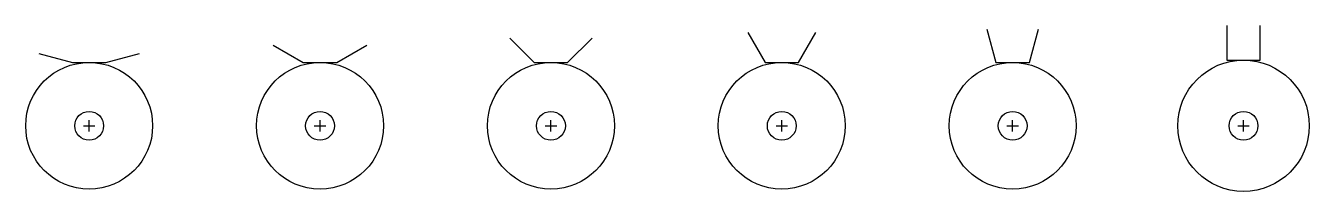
# Model space of a CAD drawing. Extents: x -55 to 1057, y -257 to -113.
import ezdxf

# ---------------------------------------------------------------- set-up
doc = ezdxf.new("R2010")
doc.units = 0

msp = doc.modelspace()

# ---------------------------------------------------------------- linework, layer by layer
at = {"layer": 'BORE', "color": 6}
for centre in [(0, -200), (200, -200), (400, -200), (600, -200), (800, -200), (1000, -200)]:
    msp.add_circle(centre, 12.5, dxfattribs=at)
at = {"layer": 'CENTER', "color": 3}
for p, q in [((-5, -200), (5, -200)), ((0, -205), (0, -195)), ((195, -200), (205, -200)), ((200, -205), (200, -195)), ((395, -200), (405, -200)), ((400, -205), (400, -195)), ((595, -200), (605, -200)), ((600, -205), (600, -195)), ((795, -200), (805, -200)), ((800, -205), (800, -195)), ((995, -200), (1005, -200)), ((1000, -205), (1000, -195))]:
    msp.add_line(p, q, dxfattribs=at)
at = {"layer": 'GROOVE', "color": 5}
for p, q in [((570.5, -119.0192), (585.5, -145)), ((614.5, -145), (629.5, -119.0192)), ((777.7354, -116.0222), (785.5, -145)), ((814.5, -145), (822.2646, -116.0222)), ((985.5, -113), (985.5, -143)), ((1014.5, -143), (1014.5, -113)), ((159.5192, -130), (185.5, -145)), ((214.5, -145), (240.4808, -130)), ((364.2868, -123.7868), (385.5, -145)), ((414.5, -145), (435.7132, -123.7868)), ((-43.4778, -137.2354), (-14.5, -145)), ((14.5, -145), (43.4778, -137.2354)), ((985.5, -143), (1014.5, -143)), ((-14.5, -145), (14.5, -145)), ((185.5, -145), (214.5, -145)), ((385.5, -145), (414.5, -145)), ((585.5, -145), (614.5, -145)), ((785.5, -145), (814.5, -145))]:
    msp.add_line(p, q, dxfattribs=at)
at = {"layer": 'OUTLINE', "color": 7}
for centre, radius in [((1000, -200), 57), ((0, -200), 55), ((200, -200), 55), ((400, -200), 55), ((600, -200), 55), ((800, -200), 55)]:
    msp.add_circle(centre, radius, dxfattribs=at)

doc.saveas('drawing.dxf')
